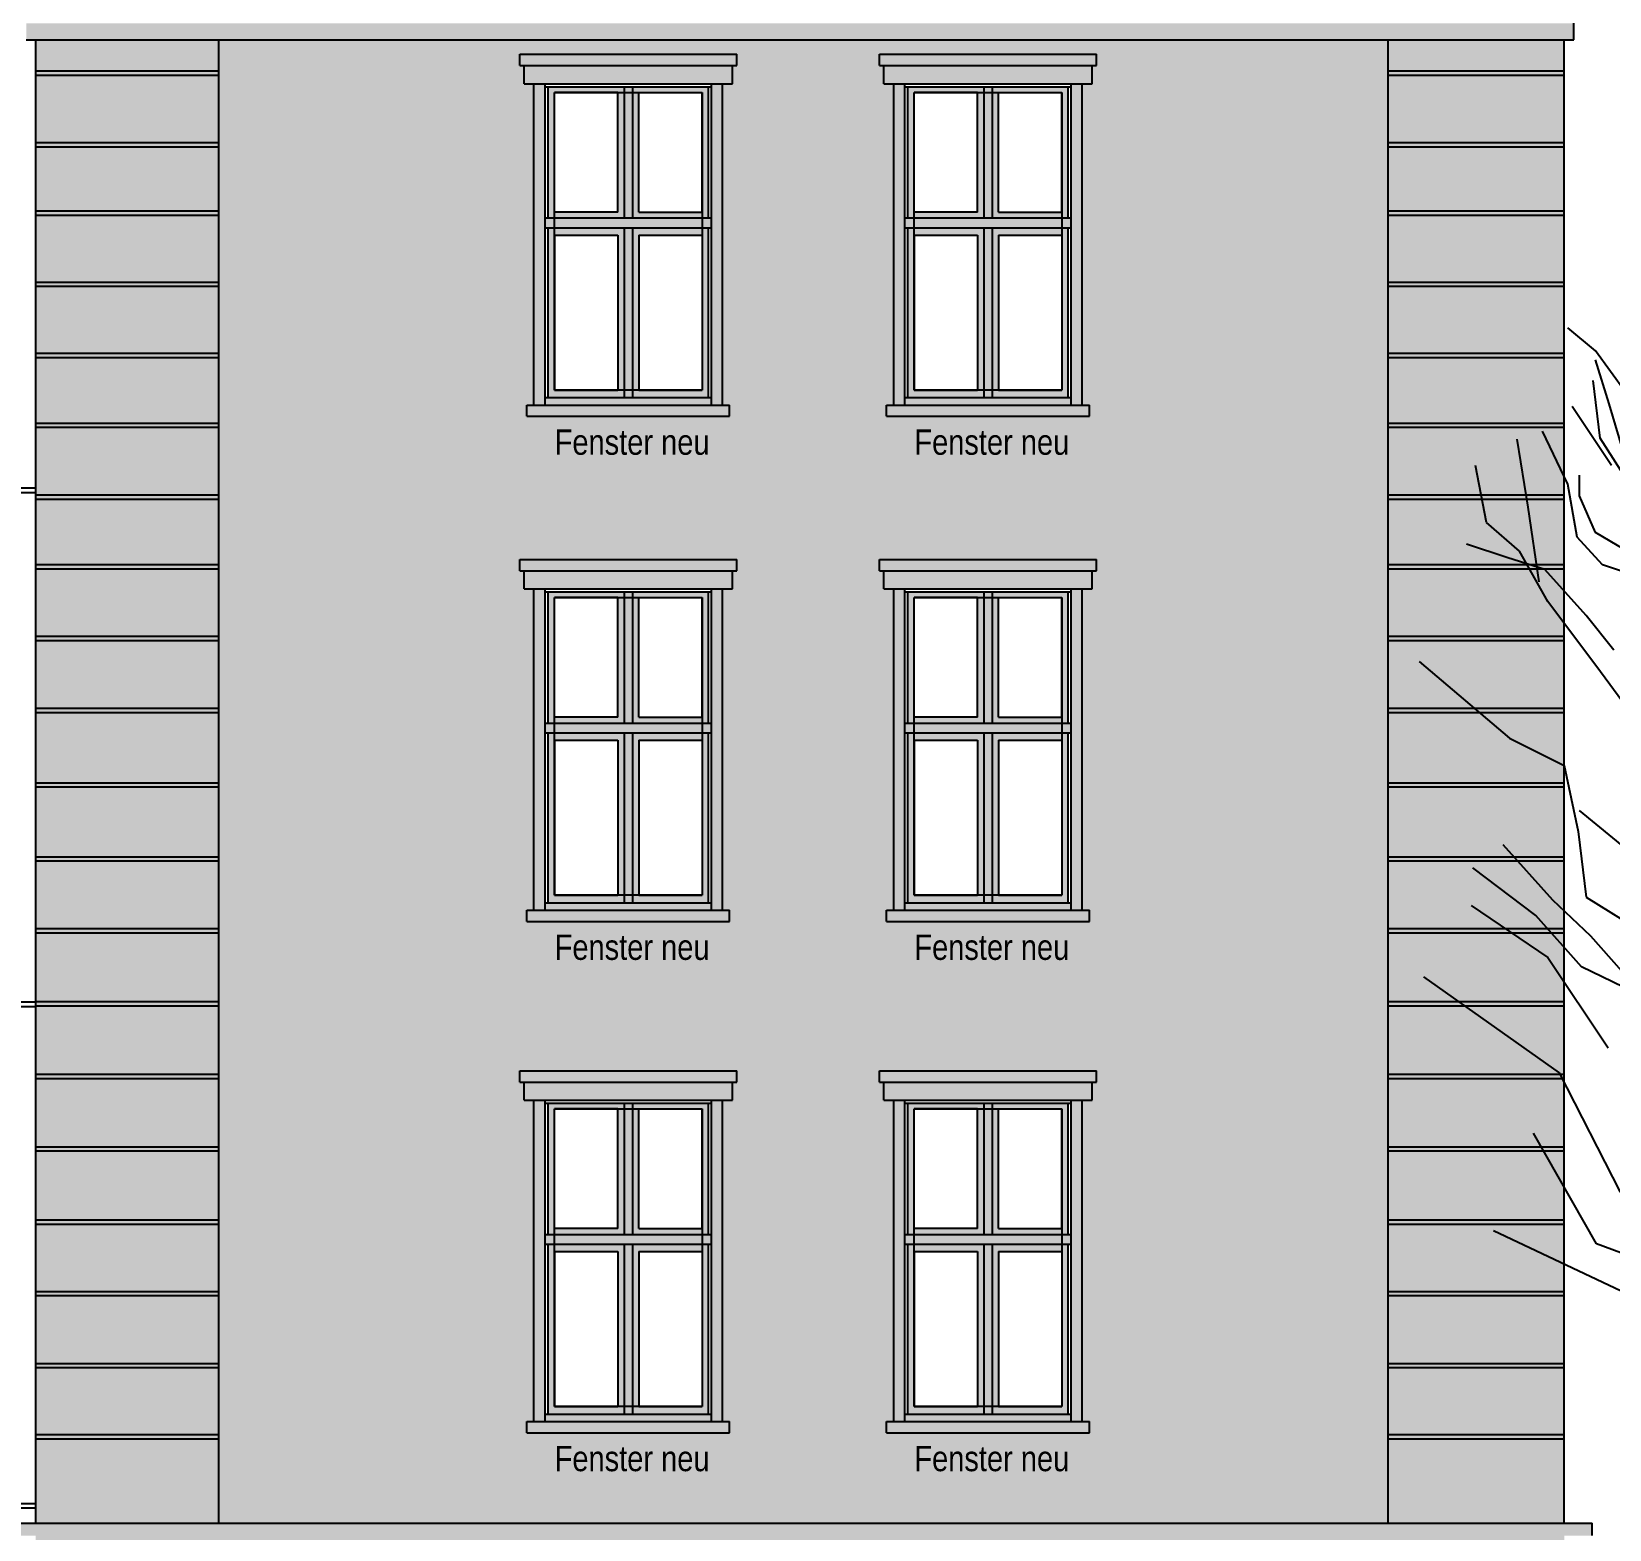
# Model space of a CAD drawing. Header units: metres. Extents: x -684 to -403, y -245 to -215.
# Drawn here: x -422.36 to -411.16, y -237.76 to -227.13 of the extents above; entities that cross this region are included whole.
import ezdxf
from ezdxf.enums import TextEntityAlignment as Align

# ---------------------------------------------------------------- set-up
doc = ezdxf.new("R2010")
doc.units = ezdxf.units.M
doc.header["$LTSCALE"] = 0.01
doc.header["$XCLIPFRAME"] = 2
doc.linetypes.add('AUSGEZOGEN', pattern=[0])
for name, color, linetype in [('A_Baum', 250, 'Continuous'), ('A_Gitterrost', 3, 'Continuous'), ('A_Schraff_Fassade_OG', 41, 'Continuous'), ('A_Schraff_Fensterrahmen', 255, 'Continuous'), ('A_Schraff_gelände', 251, 'Continuous'), ('A_Schraff_Gewaende', 23, 'Continuous'), ('A_Schraff_Paneel', 14, 'Continuous'), ('A_Schraff_Sims', 17, 'Continuous'), ('A_Schraff_Treppe', 253, 'Continuous'), ('A_Text', 2, 'Continuous'), ('FASSADE', 7, 'AUSGEZOGEN'), ('FASSADE_STRUKTUR', 2, 'AUSGEZOGEN')]:
    doc.layers.add(name, color=color, linetype=linetype)
doc.styles.add('arial-n', font='ARIALN.TTF')
picture_1 = doc.add_image_def('image1.jpg', size_in_pixel=(60, 84))

# ---------------------------------------------------------------- blocks, each defined once
blk = doc.blocks.new('baum1')
at = {"layer": 'A_Baum', "linetype": 'Continuous'}
for p, q in [((136.7155, 251.3967), (136.5699, 251.5179)), ((136.8732, 251.1785), (136.7155, 251.3967)), ((136.7883, 251.1178), (136.7155, 251.3482)), ((136.7398, 250.936), (136.7034, 251.2391)), ((136.8002, 250.7919), (136.5922, 251.1037)), ((136.8732, 250.8269), (136.7883, 251.1178)), ((136.5699, 250.6935), (136.4365, 250.9723)), ((136.3611, 250.5725), (136.3033, 250.9305)), ((136.849, 250.7662), (136.7398, 250.936)), ((136.1415, 250.4917), (136.0837, 250.7919)), ((136.6306, 250.6329), (136.6306, 250.742)), ((136.6185, 250.4146), (136.5699, 250.6935)), ((136.4188, 250.1799), (136.3611, 250.5725)), ((136.7155, 250.4389), (136.6306, 250.6329)), ((136.3149, 250.3416), (136.1415, 250.4917)), ((136.7519, 250.2691), (136.6185, 250.4146)), ((136.9824, 250.2813), (136.7155, 250.4389)), ((136.2545, 250.3055), (136.0361, 250.3783)), ((136.4486, 250.2449), (136.2545, 250.3055)), ((136.4651, 250.076), (136.3149, 250.3416)), ((136.667, 250.0024), (136.4486, 250.2449)), ((137.1523, 250.1358), (136.7519, 250.2691)), ((136.7424, 249.7065), (136.4651, 250.076)), ((136.8126, 249.8205), (136.667, 250.0024)), ((135.7858, 249.7602), (136.2624, 249.3561)), ((137.0544, 249.2793), (136.7424, 249.7065)), ((136.2624, 249.3561), (136.5513, 249.2118)), ((136.5513, 249.2118), (136.6235, 248.8654)), ((136.9623, 248.7042), (136.6312, 248.9749)), ((136.6235, 248.8654), (136.6668, 248.519)), ((136.4908, 248.5037), (136.2299, 248.7944)), ((136.4005, 248.4235), (136.0694, 248.6741)), ((136.0602, 248.4757), (136.4646, 248.2015)), ((136.6914, 248.3132), (136.4908, 248.5037)), ((136.6668, 248.519), (137.5911, 247.9417)), ((136.6412, 248.1528), (136.4005, 248.4235)), ((136.9924, 247.9724), (136.6914, 248.3132)), ((136.4646, 248.2015), (136.7824, 247.7253)), ((136.9723, 247.9924), (136.6412, 248.1528))]:
    blk.add_line(p, q, dxfattribs=at)
at = {"layer": 'A_Baum', "ltscale": 0.04}
for p, q in [((136.5266, 247.5943), (135.8114, 248.0997)), ((136.8464, 246.9665), (136.5266, 247.5943)), ((136.7205, 246.6933), (136.3891, 247.2772)), ((137.1372, 246.3088), (136.1777, 246.762)), ((137.2768, 246.4879), (136.7205, 246.6933))]:
    blk.add_line(p, q, dxfattribs=at)

msp = doc.modelspace()

# ---------------------------------------------------------------- hatches: boundary and pattern name
at = {"layer": 'A_Schraff_Fassade_OG'}
h = msp.add_hatch(color=256, dxfattribs=at)
h.paths.add_polyline_path([(-421.034, -227.19), (-421.034, -237.721), (-412.727, -237.721), (-412.727, -227.19)])
h.paths.add_polyline_path([(-416.34, -227.292), (-416.34, -227.372), (-416.31, -227.372), (-416.31, -227.502), (-416.24, -227.502), (-416.24, -229.782), (-416.29, -229.782), (-416.29, -229.862), (-414.85, -229.862), (-414.85, -229.782), (-414.9, -229.782), (-414.9, -227.502), (-414.83, -227.502), (-414.83, -227.372), (-414.8, -227.372), (-414.8, -227.292)], flags=16)
h.paths.add_polyline_path([(-418.895, -227.292), (-418.895, -227.372), (-418.865, -227.372), (-418.865, -227.502), (-418.795, -227.502), (-418.795, -229.782), (-418.845, -229.782), (-418.845, -229.862), (-417.405, -229.862), (-417.405, -229.782), (-417.455, -229.782), (-417.455, -227.502), (-417.385, -227.502), (-417.385, -227.372), (-417.355, -227.372), (-417.355, -227.292)], flags=16)
h.paths.add_polyline_path([(-418.895, -230.878), (-418.895, -230.958), (-418.865, -230.958), (-418.865, -231.088), (-418.795, -231.088), (-418.795, -233.368), (-418.845, -233.368), (-418.845, -233.448), (-417.405, -233.448), (-417.405, -233.368), (-417.455, -233.368), (-417.455, -231.088), (-417.385, -231.088), (-417.385, -230.958), (-417.355, -230.958), (-417.355, -230.878)], flags=16)
h.paths.add_polyline_path([(-416.34, -230.878), (-416.34, -230.958), (-416.31, -230.958), (-416.31, -231.088), (-416.24, -231.088), (-416.24, -233.368), (-416.29, -233.368), (-416.29, -233.448), (-414.85, -233.448), (-414.85, -233.368), (-414.9, -233.368), (-414.9, -231.088), (-414.83, -231.088), (-414.83, -230.958), (-414.8, -230.958), (-414.8, -230.878)], flags=16)
h.paths.add_polyline_path([(-416.34, -234.508), (-416.34, -234.588), (-416.31, -234.588), (-416.31, -234.718), (-416.24, -234.718), (-416.24, -236.998), (-416.29, -236.998), (-416.29, -237.078), (-414.85, -237.078), (-414.85, -236.998), (-414.9, -236.998), (-414.9, -234.718), (-414.83, -234.718), (-414.83, -234.588), (-414.8, -234.588), (-414.8, -234.508)], flags=16)
h.paths.add_polyline_path([(-418.895, -234.508), (-418.895, -234.588), (-418.865, -234.588), (-418.865, -234.718), (-418.795, -234.718), (-418.795, -236.998), (-418.845, -236.998), (-418.845, -237.078), (-417.405, -237.078), (-417.405, -236.998), (-417.455, -236.998), (-417.455, -234.718), (-417.385, -234.718), (-417.385, -234.588), (-417.355, -234.588), (-417.355, -234.508)], flags=16)
at = {"layer": 'A_Schraff_Fensterrahmen'}
h = msp.add_hatch(color=256, dxfattribs=at)
h.paths.add_polyline_path([(-417.555, -227.522), (-418.095, -227.522), (-418.095, -228.454), (-417.555, -228.454)])
h.paths.add_polyline_path([(-417.6, -228.413), (-418.05, -228.413), (-418.05, -227.563), (-417.6, -227.563)], flags=16)
h.paths.add_polyline_path([(-418.155, -227.522), (-418.695, -227.522), (-418.695, -228.454), (-418.155, -228.454)])
h.paths.add_polyline_path([(-418.2, -228.413), (-418.65, -228.413), (-418.65, -227.563), (-418.2, -227.563)], flags=16)
h.paths.add_polyline_path([(-418.155, -228.524), (-418.695, -228.524), (-418.695, -229.729), (-418.155, -229.729)])
h.paths.add_polyline_path([(-418.2, -228.576), (-418.2, -229.676), (-418.65, -229.676), (-418.65, -228.576)], flags=16)
h.paths.add_polyline_path([(-417.555, -228.524), (-418.095, -228.524), (-418.095, -229.729), (-417.555, -229.729)])
h.paths.add_polyline_path([(-417.6, -228.576), (-417.6, -229.676), (-418.05, -229.676), (-418.05, -228.576)], flags=16)
h = msp.add_hatch(color=256, dxfattribs=at)
h.paths.add_polyline_path([(-418.095, -227.522), (-418.155, -227.522), (-418.155, -228.454), (-418.095, -228.454)])
h.paths.add_polyline_path([(-418.095, -228.524), (-418.155, -228.524), (-418.155, -229.729), (-418.095, -229.729)])
h = msp.add_hatch(color=256, dxfattribs=at)
h.paths.add_polyline_path([(-415, -227.522), (-415.54, -227.522), (-415.54, -228.454), (-415, -228.454)])
h.paths.add_polyline_path([(-415.045, -228.413), (-415.495, -228.413), (-415.495, -227.563), (-415.045, -227.563)], flags=16)
h.paths.add_polyline_path([(-415.6, -227.522), (-416.14, -227.522), (-416.14, -228.454), (-415.6, -228.454)])
h.paths.add_polyline_path([(-415.645, -228.413), (-416.095, -228.413), (-416.095, -227.563), (-415.645, -227.563)], flags=16)
h.paths.add_polyline_path([(-415.6, -228.524), (-416.14, -228.524), (-416.14, -229.729), (-415.6, -229.729)])
h.paths.add_polyline_path([(-415.645, -228.576), (-415.645, -229.676), (-416.095, -229.676), (-416.095, -228.576)], flags=16)
h.paths.add_polyline_path([(-415, -228.524), (-415.54, -228.524), (-415.54, -229.729), (-415, -229.729)])
h.paths.add_polyline_path([(-415.045, -228.576), (-415.045, -229.676), (-415.495, -229.676), (-415.495, -228.576)], flags=16)
h = msp.add_hatch(color=256, dxfattribs=at)
h.paths.add_polyline_path([(-415.54, -227.522), (-415.6, -227.522), (-415.6, -228.454), (-415.54, -228.454)])
h.paths.add_polyline_path([(-415.54, -228.524), (-415.6, -228.524), (-415.6, -229.729), (-415.54, -229.729)])
h = msp.add_hatch(color=256, dxfattribs=at)
h.paths.add_polyline_path([(-417.535, -228.454), (-418.715, -228.454), (-418.715, -228.524), (-417.535, -228.524)])
h.paths.add_polyline_path([(-417.535, -229.729), (-418.715, -229.729), (-418.715, -229.782), (-417.535, -229.782)])
h = msp.add_hatch(color=256, dxfattribs=at)
h.paths.add_polyline_path([(-414.98, -228.454), (-416.16, -228.454), (-416.16, -228.524), (-414.98, -228.524)])
h.paths.add_polyline_path([(-414.98, -229.729), (-416.16, -229.729), (-416.16, -229.782), (-414.98, -229.782)])
h = msp.add_hatch(color=256, dxfattribs=at)
h.paths.add_polyline_path([(-417.555, -231.108), (-418.095, -231.108), (-418.095, -232.04), (-417.555, -232.04)])
h.paths.add_polyline_path([(-417.6, -231.999), (-418.05, -231.999), (-418.05, -231.149), (-417.6, -231.149)], flags=16)
h.paths.add_polyline_path([(-418.155, -231.108), (-418.695, -231.108), (-418.695, -232.04), (-418.155, -232.04)])
h.paths.add_polyline_path([(-418.2, -231.999), (-418.65, -231.999), (-418.65, -231.149), (-418.2, -231.149)], flags=16)
h.paths.add_polyline_path([(-418.155, -232.11), (-418.695, -232.11), (-418.695, -233.315), (-418.155, -233.315)])
h.paths.add_polyline_path([(-418.2, -232.162), (-418.2, -233.262), (-418.65, -233.262), (-418.65, -232.162)], flags=16)
h.paths.add_polyline_path([(-417.555, -232.11), (-418.095, -232.11), (-418.095, -233.315), (-417.555, -233.315)])
h.paths.add_polyline_path([(-417.6, -232.162), (-417.6, -233.262), (-418.05, -233.262), (-418.05, -232.162)], flags=16)
h = msp.add_hatch(color=256, dxfattribs=at)
h.paths.add_polyline_path([(-418.095, -231.108), (-418.155, -231.108), (-418.155, -232.04), (-418.095, -232.04)])
h.paths.add_polyline_path([(-418.095, -232.11), (-418.155, -232.11), (-418.155, -233.315), (-418.095, -233.315)])
h = msp.add_hatch(color=256, dxfattribs=at)
h.paths.add_polyline_path([(-415, -231.108), (-415.54, -231.108), (-415.54, -232.04), (-415, -232.04)])
h.paths.add_polyline_path([(-415.045, -231.999), (-415.495, -231.999), (-415.495, -231.149), (-415.045, -231.149)], flags=16)
h.paths.add_polyline_path([(-415.6, -231.108), (-416.14, -231.108), (-416.14, -232.04), (-415.6, -232.04)])
h.paths.add_polyline_path([(-415.645, -231.999), (-416.095, -231.999), (-416.095, -231.149), (-415.645, -231.149)], flags=16)
h.paths.add_polyline_path([(-415.6, -232.11), (-416.14, -232.11), (-416.14, -233.315), (-415.6, -233.315)])
h.paths.add_polyline_path([(-415.645, -232.162), (-415.645, -233.262), (-416.095, -233.262), (-416.095, -232.162)], flags=16)
h.paths.add_polyline_path([(-415, -232.11), (-415.54, -232.11), (-415.54, -233.315), (-415, -233.315)])
h.paths.add_polyline_path([(-415.045, -232.162), (-415.045, -233.262), (-415.495, -233.262), (-415.495, -232.162)], flags=16)
h = msp.add_hatch(color=256, dxfattribs=at)
h.paths.add_polyline_path([(-415.54, -231.108), (-415.6, -231.108), (-415.6, -232.04), (-415.54, -232.04)])
h.paths.add_polyline_path([(-415.54, -232.11), (-415.6, -232.11), (-415.6, -233.315), (-415.54, -233.315)])
h = msp.add_hatch(color=256, dxfattribs=at)
h.paths.add_polyline_path([(-417.535, -232.04), (-418.715, -232.04), (-418.715, -232.11), (-417.535, -232.11)])
h.paths.add_polyline_path([(-417.535, -233.315), (-418.715, -233.315), (-418.715, -233.368), (-417.535, -233.368)])
h = msp.add_hatch(color=256, dxfattribs=at)
h.paths.add_polyline_path([(-414.98, -232.04), (-416.16, -232.04), (-416.16, -232.11), (-414.98, -232.11)])
h.paths.add_polyline_path([(-414.98, -233.315), (-416.16, -233.315), (-416.16, -233.368), (-414.98, -233.368)])
h = msp.add_hatch(color=256, dxfattribs=at)
h.paths.add_polyline_path([(-417.555, -234.738), (-418.095, -234.738), (-418.095, -235.67), (-417.555, -235.67)])
h.paths.add_polyline_path([(-417.6, -235.629), (-418.05, -235.629), (-418.05, -234.779), (-417.6, -234.779)], flags=16)
h.paths.add_polyline_path([(-418.155, -234.738), (-418.695, -234.738), (-418.695, -235.67), (-418.155, -235.67)])
h.paths.add_polyline_path([(-418.2, -235.629), (-418.65, -235.629), (-418.65, -234.779), (-418.2, -234.779)], flags=16)
h.paths.add_polyline_path([(-418.155, -235.74), (-418.695, -235.74), (-418.695, -236.945), (-418.155, -236.945)])
h.paths.add_polyline_path([(-418.2, -235.792), (-418.2, -236.892), (-418.65, -236.892), (-418.65, -235.792)], flags=16)
h.paths.add_polyline_path([(-417.555, -235.74), (-418.095, -235.74), (-418.095, -236.945), (-417.555, -236.945)])
h.paths.add_polyline_path([(-417.6, -235.792), (-417.6, -236.892), (-418.05, -236.892), (-418.05, -235.792)], flags=16)
h = msp.add_hatch(color=256, dxfattribs=at)
h.paths.add_polyline_path([(-418.095, -234.738), (-418.155, -234.738), (-418.155, -235.67), (-418.095, -235.67)])
h.paths.add_polyline_path([(-418.095, -235.74), (-418.155, -235.74), (-418.155, -236.945), (-418.095, -236.945)])
h = msp.add_hatch(color=256, dxfattribs=at)
h.paths.add_polyline_path([(-415, -234.738), (-415.54, -234.738), (-415.54, -235.67), (-415, -235.67)])
h.paths.add_polyline_path([(-415.045, -235.629), (-415.495, -235.629), (-415.495, -234.779), (-415.045, -234.779)], flags=16)
h.paths.add_polyline_path([(-415.6, -234.738), (-416.14, -234.738), (-416.14, -235.67), (-415.6, -235.67)])
h.paths.add_polyline_path([(-415.645, -235.629), (-416.095, -235.629), (-416.095, -234.779), (-415.645, -234.779)], flags=16)
h.paths.add_polyline_path([(-415.6, -235.74), (-416.14, -235.74), (-416.14, -236.945), (-415.6, -236.945)])
h.paths.add_polyline_path([(-415.645, -235.792), (-415.645, -236.892), (-416.095, -236.892), (-416.095, -235.792)], flags=16)
h.paths.add_polyline_path([(-415, -235.74), (-415.54, -235.74), (-415.54, -236.945), (-415, -236.945)])
h.paths.add_polyline_path([(-415.045, -235.792), (-415.045, -236.892), (-415.495, -236.892), (-415.495, -235.792)], flags=16)
h = msp.add_hatch(color=256, dxfattribs=at)
h.paths.add_polyline_path([(-415.54, -234.738), (-415.6, -234.738), (-415.6, -235.67), (-415.54, -235.67)])
h.paths.add_polyline_path([(-415.54, -235.74), (-415.6, -235.74), (-415.6, -236.945), (-415.54, -236.945)])
h = msp.add_hatch(color=256, dxfattribs=at)
h.paths.add_polyline_path([(-417.535, -235.67), (-418.715, -235.67), (-418.715, -235.74), (-417.535, -235.74)])
h.paths.add_polyline_path([(-417.535, -236.945), (-418.715, -236.945), (-418.715, -236.998), (-417.535, -236.998)])
h = msp.add_hatch(color=256, dxfattribs=at)
h.paths.add_polyline_path([(-414.98, -235.67), (-416.16, -235.67), (-416.16, -235.74), (-414.98, -235.74)])
h.paths.add_polyline_path([(-414.98, -236.945), (-416.16, -236.945), (-416.16, -236.998), (-414.98, -236.998)])
at = {"layer": 'A_Schraff_Gewaende'}
h = msp.add_hatch(color=256, dxfattribs=at)
h.paths.add_polyline_path([(-417.355, -227.292), (-418.895, -227.292), (-418.895, -227.372), (-418.865, -227.372), (-417.355, -227.372)])
h.paths.add_polyline_path([(-417.385, -227.372), (-418.865, -227.372), (-418.865, -227.502), (-418.795, -227.502), (-417.385, -227.502)])
h.paths.add_polyline_path([(-417.405, -229.782), (-417.455, -229.782), (-418.845, -229.782), (-418.845, -229.862), (-417.405, -229.862)])
h = msp.add_hatch(color=256, dxfattribs=at)
h.paths.add_polyline_path([(-414.8, -227.292), (-416.34, -227.292), (-416.34, -227.372), (-416.31, -227.372), (-414.8, -227.372)])
h.paths.add_polyline_path([(-414.83, -227.372), (-416.31, -227.372), (-416.31, -227.502), (-416.24, -227.502), (-414.83, -227.502)])
h.paths.add_polyline_path([(-414.85, -229.782), (-414.9, -229.782), (-416.29, -229.782), (-416.29, -229.862), (-414.85, -229.862)])
h = msp.add_hatch(color=256, dxfattribs=at)
h.paths.add_polyline_path([(-418.715, -227.502), (-418.795, -227.502), (-418.795, -229.782), (-418.715, -229.782)])
h.paths.add_polyline_path([(-417.455, -227.502), (-417.535, -227.502), (-417.535, -229.782), (-417.455, -229.782)])
h = msp.add_hatch(color=256, dxfattribs=at)
h.paths.add_polyline_path([(-416.16, -227.502), (-416.24, -227.502), (-416.24, -229.782), (-416.16, -229.782)])
h.paths.add_polyline_path([(-414.9, -227.502), (-414.98, -227.502), (-414.98, -229.782), (-414.9, -229.782)])
h = msp.add_hatch(color=256, dxfattribs=at)
h.paths.add_polyline_path([(-417.355, -230.878), (-418.895, -230.878), (-418.895, -230.958), (-418.865, -230.958), (-417.355, -230.958)])
h.paths.add_polyline_path([(-417.385, -230.958), (-418.865, -230.958), (-418.865, -231.088), (-418.795, -231.088), (-417.385, -231.088)])
h.paths.add_polyline_path([(-417.405, -233.368), (-417.455, -233.368), (-418.845, -233.368), (-418.845, -233.448), (-417.405, -233.448)])
h = msp.add_hatch(color=256, dxfattribs=at)
h.paths.add_polyline_path([(-414.8, -230.878), (-416.34, -230.878), (-416.34, -230.958), (-416.31, -230.958), (-414.8, -230.958)])
h.paths.add_polyline_path([(-414.83, -230.958), (-416.31, -230.958), (-416.31, -231.088), (-416.24, -231.088), (-414.83, -231.088)])
h.paths.add_polyline_path([(-414.85, -233.368), (-414.9, -233.368), (-416.29, -233.368), (-416.29, -233.448), (-414.85, -233.448)])
h = msp.add_hatch(color=256, dxfattribs=at)
h.paths.add_polyline_path([(-418.715, -231.088), (-418.795, -231.088), (-418.795, -233.368), (-418.715, -233.368)])
h.paths.add_polyline_path([(-417.455, -231.088), (-417.535, -231.088), (-417.535, -233.368), (-417.455, -233.368)])
h = msp.add_hatch(color=256, dxfattribs=at)
h.paths.add_polyline_path([(-416.16, -231.088), (-416.24, -231.088), (-416.24, -233.368), (-416.16, -233.368)])
h.paths.add_polyline_path([(-414.9, -231.088), (-414.98, -231.088), (-414.98, -233.368), (-414.9, -233.368)])
h = msp.add_hatch(color=256, dxfattribs=at)
h.paths.add_polyline_path([(-417.355, -234.508), (-418.895, -234.508), (-418.895, -234.588), (-418.865, -234.588), (-417.355, -234.588)])
h.paths.add_polyline_path([(-417.385, -234.588), (-418.865, -234.588), (-418.865, -234.718), (-418.795, -234.718), (-417.385, -234.718)])
h.paths.add_polyline_path([(-417.405, -236.998), (-417.455, -236.998), (-418.845, -236.998), (-418.845, -237.078), (-417.405, -237.078)])
h = msp.add_hatch(color=256, dxfattribs=at)
h.paths.add_polyline_path([(-414.8, -234.508), (-416.34, -234.508), (-416.34, -234.588), (-416.31, -234.588), (-414.8, -234.588)])
h.paths.add_polyline_path([(-414.83, -234.588), (-416.31, -234.588), (-416.31, -234.718), (-416.24, -234.718), (-414.83, -234.718)])
h.paths.add_polyline_path([(-414.85, -236.998), (-414.9, -236.998), (-416.29, -236.998), (-416.29, -237.078), (-414.85, -237.078)])
h = msp.add_hatch(color=256, dxfattribs=at)
h.paths.add_polyline_path([(-418.715, -234.718), (-418.795, -234.718), (-418.795, -236.998), (-418.715, -236.998)])
h.paths.add_polyline_path([(-417.455, -234.718), (-417.535, -234.718), (-417.535, -236.998), (-417.455, -236.998)])
h = msp.add_hatch(color=256, dxfattribs=at)
h.paths.add_polyline_path([(-416.16, -234.718), (-416.24, -234.718), (-416.24, -236.998), (-416.16, -236.998)])
h.paths.add_polyline_path([(-414.9, -234.718), (-414.98, -234.718), (-414.98, -236.998), (-414.9, -236.998)])
at = {"layer": 'A_Schraff_Paneel'}
h = msp.add_hatch(color=256, dxfattribs=at)
h.paths.add_polyline_path([(-422.334, -227.19), (-422.334, -237.721), (-421.034, -237.721), (-421.034, -227.19)])
h.paths.add_polyline_path([(-412.727, -227.19), (-412.727, -237.721), (-411.477, -237.721), (-411.477, -227.19)])
h.paths.add_polyline_path([(-422.334, -237.808), (-422.334, -241.506), (-422.225, -241.506), (-422.225, -241.294), (-411.477, -241.294), (-411.477, -237.808)])
h.paths.add_polyline_path([(-420.269, -238.32), (-420.269, -240.68), (-420.319, -240.68), (-420.319, -240.76), (-418.879, -240.76), (-418.879, -240.68), (-418.929, -240.68), (-418.929, -238.32)], flags=16)
h.paths.add_polyline_path([(-418.409, -238.32), (-418.409, -240.68), (-418.459, -240.68), (-418.459, -240.76), (-417.019, -240.76), (-417.019, -240.68), (-417.069, -240.68), (-417.069, -238.32)], flags=16)
h.paths.add_polyline_path([(-416.569, -238.32), (-416.569, -240.68), (-416.619, -240.68), (-416.619, -240.76), (-415.179, -240.76), (-415.179, -240.68), (-415.229, -240.68), (-415.229, -238.32)], flags=16)
h.paths.add_polyline_path([(-414.709, -238.32), (-414.709, -240.68), (-414.759, -240.68), (-414.759, -240.76), (-413.319, -240.76), (-413.319, -240.68), (-413.369, -240.68), (-413.369, -238.32)], flags=16)
edge = h.paths.add_edge_path(flags=16)
edge.add_line((-411.477, -237.721), (-411.477, -227.19))
at = {"layer": 'A_Schraff_Sims'}
msp.add_hatch(color=256, dxfattribs=at).paths.add_polyline_path([(-411.41, -227.071), (-422.401, -227.071), (-422.401, -227.19), (-411.41, -227.19)])
h = msp.add_hatch(color=256, dxfattribs=at)
h.paths.add_polyline_path([(-411.278, -237.721), (-422.334, -237.721), (-422.533, -237.721), (-422.533, -237.808), (-422.393, -237.808), (-411.278, -237.808)])
h.paths.add_polyline_path([(-411.457, -241.294), (-421.854, -241.294), (-421.854, -241.344), (-411.317, -241.344)])
h.paths.add_polyline_path([(-411.317, -241.344), (-421.854, -241.344), (-421.854, -241.428), (-411.328, -241.428)])

# ---------------------------------------------------------------- linework, layer by layer
at = {"layer": 'A_Gitterrost'}
for points in [[(-422.334, -230.372), (-422.579, -230.372)], [(-422.579, -230.402), (-422.334, -230.402)], [(-422.334, -234.022), (-422.579, -234.022)], [(-422.579, -234.052), (-422.334, -234.052)], [(-422.334, -237.582), (-422.579, -237.582)], [(-422.579, -237.612), (-422.334, -237.612)]]:
    msp.add_lwpolyline(points, dxfattribs=at)
at = {"layer": 'FASSADE'}
for p, q in [((-411.41, -227.19), (-411.41, -227.071)), ((-422.401, -227.19), (-411.41, -227.19)), ((-422.334, -237.721), (-422.334, -227.19)), ((-421.034, -237.721), (-421.034, -227.19)), ((-412.727, -237.721), (-412.727, -227.19)), ((-411.477, -237.721), (-411.477, -227.19)), ((-418.895, -227.292), (-417.355, -227.292)), ((-418.895, -227.372), (-418.895, -227.292)), ((-418.895, -227.372), (-417.355, -227.372)), ((-418.865, -227.502), (-418.865, -227.372)), ((-417.385, -227.502), (-417.385, -227.372)), ((-417.355, -227.372), (-417.355, -227.292)), ((-416.34, -227.372), (-416.34, -227.292)), ((-416.34, -227.292), (-414.8, -227.292)), ((-416.34, -227.372), (-414.8, -227.372)), ((-416.31, -227.502), (-416.31, -227.372)), ((-414.83, -227.502), (-414.83, -227.372)), ((-414.8, -227.372), (-414.8, -227.292)), ((-418.865, -227.502), (-417.385, -227.502)), ((-418.795, -229.782), (-418.795, -227.502)), ((-418.715, -229.782), (-418.715, -227.502)), ((-417.535, -229.782), (-417.535, -227.502)), ((-417.455, -229.782), (-417.455, -227.502)), ((-416.31, -227.502), (-414.83, -227.502)), ((-416.24, -229.782), (-416.24, -227.502)), ((-416.16, -229.782), (-416.16, -227.502)), ((-414.98, -229.782), (-414.98, -227.502)), ((-414.9, -229.782), (-414.9, -227.502)), ((-418.845, -229.782), (-417.405, -229.782)), ((-418.845, -229.862), (-418.845, -229.782)), ((-418.845, -229.862), (-417.405, -229.862)), ((-417.405, -229.862), (-417.405, -229.782)), ((-416.29, -229.862), (-416.29, -229.782)), ((-416.29, -229.782), (-414.85, -229.782)), ((-416.29, -229.862), (-414.85, -229.862)), ((-414.85, -229.862), (-414.85, -229.782)), ((-418.895, -230.878), (-417.355, -230.878)), ((-418.895, -230.958), (-418.895, -230.878)), ((-418.895, -230.958), (-417.355, -230.958)), ((-418.865, -231.088), (-418.865, -230.958)), ((-417.385, -231.088), (-417.385, -230.958)), ((-417.355, -230.958), (-417.355, -230.878)), ((-416.34, -230.958), (-416.34, -230.878)), ((-416.34, -230.878), (-414.8, -230.878)), ((-416.34, -230.958), (-414.8, -230.958)), ((-416.31, -231.088), (-416.31, -230.958)), ((-414.83, -231.088), (-414.83, -230.958)), ((-414.8, -230.958), (-414.8, -230.878)), ((-418.865, -231.088), (-417.385, -231.088)), ((-418.795, -233.368), (-418.795, -231.088)), ((-418.715, -233.368), (-418.715, -231.088)), ((-417.535, -233.368), (-417.535, -231.088)), ((-417.455, -233.368), (-417.455, -231.088)), ((-416.31, -231.088), (-414.83, -231.088)), ((-416.24, -233.368), (-416.24, -231.088)), ((-416.16, -233.368), (-416.16, -231.088)), ((-414.98, -233.368), (-414.98, -231.088)), ((-414.9, -233.368), (-414.9, -231.088)), ((-418.845, -233.368), (-417.405, -233.368)), ((-418.845, -233.448), (-418.845, -233.368)), ((-418.845, -233.448), (-417.405, -233.448)), ((-417.405, -233.448), (-417.405, -233.368)), ((-416.29, -233.448), (-416.29, -233.368)), ((-416.29, -233.368), (-414.85, -233.368)), ((-416.29, -233.448), (-414.85, -233.448)), ((-414.85, -233.448), (-414.85, -233.368)), ((-418.895, -234.508), (-417.355, -234.508)), ((-418.895, -234.588), (-418.895, -234.508)), ((-417.355, -234.588), (-417.355, -234.508)), ((-416.34, -234.588), (-416.34, -234.508)), ((-416.34, -234.508), (-414.8, -234.508)), ((-414.8, -234.588), (-414.8, -234.508)), ((-418.895, -234.588), (-417.355, -234.588)), ((-418.865, -234.718), (-418.865, -234.588)), ((-417.385, -234.718), (-417.385, -234.588)), ((-416.34, -234.588), (-414.8, -234.588)), ((-416.31, -234.718), (-416.31, -234.588)), ((-414.83, -234.718), (-414.83, -234.588)), ((-418.865, -234.718), (-417.385, -234.718)), ((-418.795, -236.998), (-418.795, -234.718)), ((-418.715, -236.998), (-418.715, -234.718)), ((-417.535, -236.998), (-417.535, -234.718)), ((-417.455, -236.998), (-417.455, -234.718)), ((-416.31, -234.718), (-414.83, -234.718)), ((-416.24, -236.998), (-416.24, -234.718)), ((-416.16, -236.998), (-416.16, -234.718)), ((-414.98, -236.998), (-414.98, -234.718)), ((-414.9, -236.998), (-414.9, -234.718)), ((-418.845, -236.998), (-417.405, -236.998)), ((-418.845, -237.078), (-418.845, -236.998)), ((-417.405, -237.078), (-417.405, -236.998)), ((-416.29, -237.078), (-416.29, -236.998)), ((-416.29, -236.998), (-414.85, -236.998)), ((-414.85, -237.078), (-414.85, -236.998)), ((-418.845, -237.078), (-417.405, -237.078)), ((-416.29, -237.078), (-414.85, -237.078)), ((-422.533, -237.721), (-422.334, -237.721)), ((-422.334, -237.721), (-411.278, -237.721)), ((-411.278, -237.808), (-411.278, -237.721))]:
    msp.add_line(p, q, dxfattribs=at)
at = {"layer": 'FASSADE_STRUKTUR'}
for p, q in [((-421.034, -227.412), (-422.334, -227.412)), ((-421.034, -227.442), (-422.334, -227.442)), ((-411.477, -227.412), (-412.727, -227.412)), ((-411.477, -227.442), (-412.727, -227.442)), ((-418.715, -227.522), (-417.535, -227.522)), ((-418.695, -228.454), (-418.695, -227.522)), ((-418.2, -227.563), (-418.65, -227.563)), ((-418.65, -228.413), (-418.65, -227.563)), ((-418.2, -228.413), (-418.2, -227.563)), ((-418.155, -227.522), (-418.155, -228.454)), ((-418.095, -227.522), (-418.095, -228.454)), ((-418.05, -227.563), (-417.6, -227.563)), ((-418.05, -228.413), (-418.05, -227.563)), ((-417.6, -228.413), (-417.6, -227.563)), ((-417.555, -228.454), (-417.555, -227.522)), ((-416.16, -227.522), (-414.98, -227.522)), ((-416.14, -228.454), (-416.14, -227.522)), ((-415.645, -227.563), (-416.095, -227.563)), ((-416.095, -228.413), (-416.095, -227.563)), ((-415.645, -228.413), (-415.645, -227.563)), ((-415.6, -227.522), (-415.6, -228.454)), ((-415.54, -227.522), (-415.54, -228.454)), ((-415.495, -227.563), (-415.045, -227.563)), ((-415.495, -228.413), (-415.495, -227.563)), ((-415.045, -228.413), (-415.045, -227.563)), ((-415, -228.454), (-415, -227.522)), ((-421.034, -227.921), (-422.334, -227.921)), ((-421.034, -227.951), (-422.334, -227.951)), ((-411.477, -227.921), (-412.727, -227.921)), ((-411.477, -227.951), (-412.727, -227.951)), ((-421.034, -228.406), (-422.334, -228.406)), ((-421.034, -228.436), (-422.334, -228.436)), ((-418.715, -228.454), (-417.535, -228.454)), ((-418.2, -228.413), (-418.65, -228.413)), ((-418.05, -228.413), (-417.6, -228.413)), ((-416.16, -228.454), (-414.98, -228.454)), ((-415.645, -228.413), (-416.095, -228.413)), ((-415.495, -228.413), (-415.045, -228.413)), ((-411.477, -228.406), (-412.727, -228.406)), ((-411.477, -228.436), (-412.727, -228.436)), ((-418.715, -228.524), (-417.535, -228.524)), ((-418.695, -229.729), (-418.695, -228.524)), ((-418.65, -228.576), (-418.2, -228.576)), ((-418.65, -228.576), (-418.65, -229.676)), ((-418.2, -228.576), (-418.2, -229.676)), ((-418.155, -228.524), (-418.155, -229.729)), ((-418.095, -228.524), (-418.095, -229.729)), ((-418.05, -228.576), (-418.05, -229.676)), ((-418.05, -228.576), (-417.6, -228.576)), ((-417.6, -228.576), (-417.6, -229.676)), ((-417.555, -229.729), (-417.555, -228.524)), ((-416.16, -228.524), (-414.98, -228.524)), ((-416.14, -229.729), (-416.14, -228.524)), ((-416.095, -228.576), (-416.095, -229.676)), ((-416.095, -228.576), (-415.645, -228.576)), ((-415.645, -228.576), (-415.645, -229.676)), ((-415.6, -228.524), (-415.6, -229.729)), ((-415.54, -228.524), (-415.54, -229.729)), ((-415.495, -228.576), (-415.495, -229.676)), ((-415.495, -228.576), (-415.045, -228.576)), ((-415.045, -228.576), (-415.045, -229.676)), ((-415, -229.729), (-415, -228.524)), ((-421.034, -228.911), (-422.334, -228.911)), ((-421.034, -228.941), (-422.334, -228.941)), ((-411.477, -228.911), (-412.727, -228.911)), ((-411.477, -228.941), (-412.727, -228.941)), ((-421.034, -229.416), (-422.334, -229.416)), ((-421.034, -229.446), (-422.334, -229.446)), ((-411.477, -229.416), (-412.727, -229.416)), ((-411.477, -229.446), (-412.727, -229.446)), ((-418.715, -229.729), (-417.535, -229.729)), ((-418.65, -229.676), (-418.2, -229.676)), ((-418.05, -229.676), (-417.6, -229.676)), ((-416.16, -229.729), (-414.98, -229.729)), ((-416.095, -229.676), (-415.645, -229.676)), ((-415.917, -229.676), (-415.645, -229.676)), ((-415.495, -229.676), (-415.045, -229.676)), ((-415.495, -229.676), (-415.467, -229.676)), ((-421.034, -229.912), (-422.334, -229.912)), ((-421.034, -229.942), (-422.334, -229.942)), ((-411.477, -229.912), (-412.727, -229.912)), ((-411.477, -229.942), (-412.727, -229.942)), ((-421.034, -230.422), (-422.334, -230.422)), ((-411.477, -230.422), (-412.727, -230.422)), ((-421.034, -230.452), (-422.334, -230.452)), ((-411.477, -230.452), (-412.727, -230.452)), ((-421.034, -230.917), (-422.334, -230.917)), ((-421.034, -230.947), (-422.334, -230.947)), ((-411.477, -230.917), (-412.727, -230.917)), ((-411.477, -230.947), (-412.727, -230.947)), ((-418.715, -231.108), (-417.535, -231.108)), ((-418.695, -232.04), (-418.695, -231.108)), ((-418.2, -231.149), (-418.65, -231.149)), ((-418.65, -231.999), (-418.65, -231.149)), ((-418.2, -231.999), (-418.2, -231.149)), ((-418.155, -231.108), (-418.155, -232.04)), ((-418.095, -231.108), (-418.095, -232.04)), ((-418.05, -231.149), (-417.6, -231.149)), ((-418.05, -231.999), (-418.05, -231.149)), ((-417.6, -231.999), (-417.6, -231.149)), ((-417.555, -232.04), (-417.555, -231.108)), ((-416.16, -231.108), (-414.98, -231.108)), ((-416.14, -232.04), (-416.14, -231.108)), ((-415.645, -231.149), (-416.095, -231.149)), ((-416.095, -231.999), (-416.095, -231.149)), ((-415.645, -231.999), (-415.645, -231.149)), ((-415.6, -231.108), (-415.6, -232.04)), ((-415.54, -231.108), (-415.54, -232.04)), ((-415.495, -231.149), (-415.045, -231.149)), ((-415.495, -231.999), (-415.495, -231.149)), ((-415.045, -231.999), (-415.045, -231.149)), ((-415, -232.04), (-415, -231.108)), ((-421.034, -231.426), (-422.334, -231.426)), ((-411.477, -231.426), (-412.727, -231.426)), ((-421.034, -231.456), (-422.334, -231.456)), ((-411.477, -231.456), (-412.727, -231.456)), ((-421.034, -231.936), (-422.334, -231.936)), ((-421.034, -231.966), (-422.334, -231.966)), ((-411.477, -231.936), (-412.727, -231.936)), ((-411.477, -231.966), (-412.727, -231.966)), ((-418.715, -232.04), (-417.535, -232.04)), ((-418.2, -231.999), (-418.65, -231.999)), ((-418.05, -231.999), (-417.6, -231.999)), ((-416.16, -232.04), (-414.98, -232.04)), ((-415.645, -231.999), (-416.095, -231.999)), ((-415.495, -231.999), (-415.045, -231.999)), ((-418.715, -232.11), (-417.535, -232.11)), ((-418.695, -233.315), (-418.695, -232.11)), ((-418.65, -232.162), (-418.65, -233.262)), ((-418.65, -232.162), (-418.2, -232.162)), ((-418.2, -232.162), (-418.2, -233.262)), ((-418.155, -232.11), (-418.155, -233.315)), ((-418.095, -232.11), (-418.095, -233.315)), ((-418.05, -232.162), (-418.05, -233.262)), ((-418.05, -232.162), (-417.6, -232.162)), ((-417.6, -232.162), (-417.6, -233.262)), ((-417.555, -233.315), (-417.555, -232.11)), ((-416.16, -232.11), (-414.98, -232.11)), ((-416.14, -233.315), (-416.14, -232.11)), ((-416.095, -232.162), (-416.095, -233.262)), ((-416.095, -232.162), (-415.645, -232.162)), ((-415.645, -232.162), (-415.645, -233.262)), ((-415.6, -232.11), (-415.6, -233.315)), ((-415.54, -232.11), (-415.54, -233.315)), ((-415.495, -232.162), (-415.495, -233.262)), ((-415.495, -232.162), (-415.045, -232.162)), ((-415.045, -232.162), (-415.045, -233.262)), ((-415, -233.315), (-415, -232.11)), ((-421.034, -232.466), (-422.334, -232.466)), ((-421.034, -232.496), (-422.334, -232.496)), ((-411.477, -232.466), (-412.727, -232.466)), ((-411.477, -232.496), (-412.727, -232.496)), ((-421.034, -232.991), (-422.334, -232.991)), ((-411.477, -232.991), (-412.727, -232.991)), ((-421.034, -233.021), (-422.334, -233.021)), ((-411.477, -233.021), (-412.727, -233.021)), ((-418.715, -233.315), (-417.535, -233.315)), ((-418.65, -233.262), (-418.2, -233.262)), ((-418.05, -233.262), (-417.6, -233.262)), ((-416.16, -233.315), (-414.98, -233.315)), ((-416.095, -233.262), (-415.645, -233.262)), ((-415.495, -233.262), (-415.045, -233.262)), ((-421.034, -233.501), (-422.334, -233.501)), ((-421.034, -233.531), (-422.334, -233.531)), ((-411.477, -233.501), (-412.727, -233.501)), ((-411.477, -233.531), (-412.727, -233.531)), ((-421.034, -234.02), (-422.334, -234.02)), ((-421.034, -234.05), (-422.334, -234.05)), ((-411.477, -234.02), (-412.727, -234.02)), ((-411.477, -234.05), (-412.727, -234.05)), ((-421.034, -234.535), (-422.334, -234.535)), ((-421.034, -234.565), (-422.334, -234.565)), ((-411.477, -234.535), (-412.727, -234.535)), ((-411.477, -234.565), (-412.727, -234.565)), ((-418.715, -234.738), (-417.535, -234.738)), ((-418.695, -235.67), (-418.695, -234.738)), ((-418.2, -234.779), (-418.65, -234.779)), ((-418.65, -235.629), (-418.65, -234.779)), ((-418.2, -235.629), (-418.2, -234.779)), ((-418.155, -234.738), (-418.155, -235.67)), ((-418.095, -234.738), (-418.095, -235.67)), ((-418.05, -234.779), (-417.6, -234.779)), ((-418.05, -235.629), (-418.05, -234.779)), ((-417.6, -235.629), (-417.6, -234.779)), ((-417.555, -235.67), (-417.555, -234.738)), ((-416.16, -234.738), (-414.98, -234.738)), ((-416.14, -235.67), (-416.14, -234.738)), ((-415.645, -234.779), (-416.095, -234.779)), ((-416.095, -235.629), (-416.095, -234.779)), ((-415.645, -235.629), (-415.645, -234.779)), ((-415.6, -234.738), (-415.6, -235.67)), ((-415.54, -234.738), (-415.54, -235.67)), ((-415.495, -234.779), (-415.045, -234.779)), ((-415.495, -235.629), (-415.495, -234.779)), ((-415.045, -235.629), (-415.045, -234.779)), ((-415, -235.67), (-415, -234.738)), ((-421.034, -235.05), (-422.334, -235.05)), ((-421.034, -235.08), (-422.334, -235.08)), ((-411.477, -235.05), (-412.727, -235.05)), ((-411.477, -235.08), (-412.727, -235.08)), ((-421.034, -235.57), (-422.334, -235.57)), ((-411.477, -235.57), (-412.727, -235.57)), ((-421.034, -235.6), (-422.334, -235.6)), ((-418.715, -235.67), (-417.535, -235.67)), ((-418.2, -235.629), (-418.65, -235.629)), ((-418.05, -235.629), (-417.6, -235.629)), ((-416.16, -235.67), (-414.98, -235.67)), ((-415.645, -235.629), (-416.095, -235.629)), ((-415.495, -235.629), (-415.045, -235.629)), ((-411.477, -235.6), (-412.727, -235.6)), ((-418.715, -235.74), (-417.535, -235.74)), ((-418.695, -236.945), (-418.695, -235.74)), ((-418.65, -235.792), (-418.2, -235.792)), ((-418.65, -235.792), (-418.65, -236.892)), ((-418.2, -235.792), (-418.2, -236.892)), ((-418.155, -235.74), (-418.155, -236.945)), ((-418.095, -235.74), (-418.095, -236.945)), ((-418.05, -235.792), (-418.05, -236.892)), ((-418.05, -235.792), (-417.6, -235.792)), ((-417.6, -235.792), (-417.6, -236.892)), ((-417.555, -236.945), (-417.555, -235.74)), ((-416.16, -235.74), (-414.98, -235.74)), ((-416.14, -236.945), (-416.14, -235.74)), ((-416.095, -235.792), (-416.095, -236.892)), ((-416.095, -235.792), (-415.645, -235.792)), ((-415.645, -235.792), (-415.645, -236.892)), ((-415.6, -235.74), (-415.6, -236.945)), ((-415.54, -235.74), (-415.54, -236.945)), ((-415.495, -235.792), (-415.495, -236.892)), ((-415.495, -235.792), (-415.045, -235.792)), ((-415.045, -235.792), (-415.045, -236.892)), ((-415, -236.945), (-415, -235.74)), ((-421.034, -236.077), (-422.334, -236.077)), ((-421.034, -236.107), (-422.334, -236.107)), ((-411.477, -236.077), (-412.727, -236.077)), ((-411.477, -236.107), (-412.727, -236.107)), ((-421.034, -236.588), (-422.334, -236.588)), ((-421.034, -236.618), (-422.334, -236.618)), ((-411.477, -236.588), (-412.727, -236.588)), ((-411.477, -236.618), (-412.727, -236.618)), ((-418.65, -236.892), (-418.2, -236.892)), ((-418.05, -236.892), (-417.6, -236.892)), ((-416.095, -236.892), (-415.645, -236.892)), ((-415.495, -236.892), (-415.045, -236.892)), ((-418.715, -236.945), (-417.535, -236.945)), ((-416.16, -236.945), (-414.98, -236.945)), ((-421.034, -237.094), (-422.334, -237.094)), ((-421.034, -237.124), (-422.334, -237.124)), ((-411.477, -237.094), (-412.727, -237.094)), ((-411.477, -237.124), (-412.727, -237.124))]:
    msp.add_line(p, q, dxfattribs=at)

# ---------------------------------------------------------------- block references
at = {"layer": 'A_Schraff_gelände', "xscale": 1.348178505033729, "yscale": 1.348178505033673, "zscale": 1.348178505033682}
msp.add_blockref('baum1', (-595.572, -568.324), dxfattribs=at)

# ---------------------------------------------------------------- texts
at = {"layer": 'A_Text', "linetype": 'Continuous', "style": 'arial-n'}
for p in [(-418.098, -230.189), (-415.543, -230.189), (-418.098, -233.775), (-415.543, -233.775), (-418.098, -237.405), (-415.543, -237.405)]:
    msp.add_text('Fenster neu', height=0.18, dxfattribs=at).set_placement(p, align=Align.BOTTOM_CENTER)

# ---------------------------------------------------------------- pictures from other files: only their frames are drawn
at = {"layer": 'A_Schraff_Treppe'}
image = msp.add_image(picture_1, insert=(-416.536, -227.563), size_in_units=(2.114, 2.959), rotation=180, dxfattribs=at)
image.set_boundary_path([(29.695, 23.5), (59.5, 83.5)])
image = msp.add_image(picture_1, insert=(-413.981, -227.563), size_in_units=(2.114, 2.959), rotation=180, dxfattribs=at)
image.set_boundary_path([(29.695, 23.5), (59.5, 83.5)])
image = msp.add_image(picture_1, insert=(-416.536, -231.149), size_in_units=(2.114, 2.959), rotation=180, dxfattribs=at)
image.set_boundary_path([(29.695, 23.5), (59.5, 83.5)])
image = msp.add_image(picture_1, insert=(-413.981, -231.149), size_in_units=(2.114, 2.959), rotation=180, dxfattribs=at)
image.set_boundary_path([(29.695, 23.5), (59.5, 83.5)])
image = msp.add_image(picture_1, insert=(-416.536, -234.779), size_in_units=(2.114, 2.959), rotation=180, dxfattribs=at)
image.set_boundary_path([(29.695, 23.5), (59.5, 83.5)])
image = msp.add_image(picture_1, insert=(-413.981, -234.779), size_in_units=(2.114, 2.959), rotation=180, dxfattribs=at)
image.set_boundary_path([(29.695, 23.5), (59.5, 83.5)])

doc.saveas('drawing.dxf')
